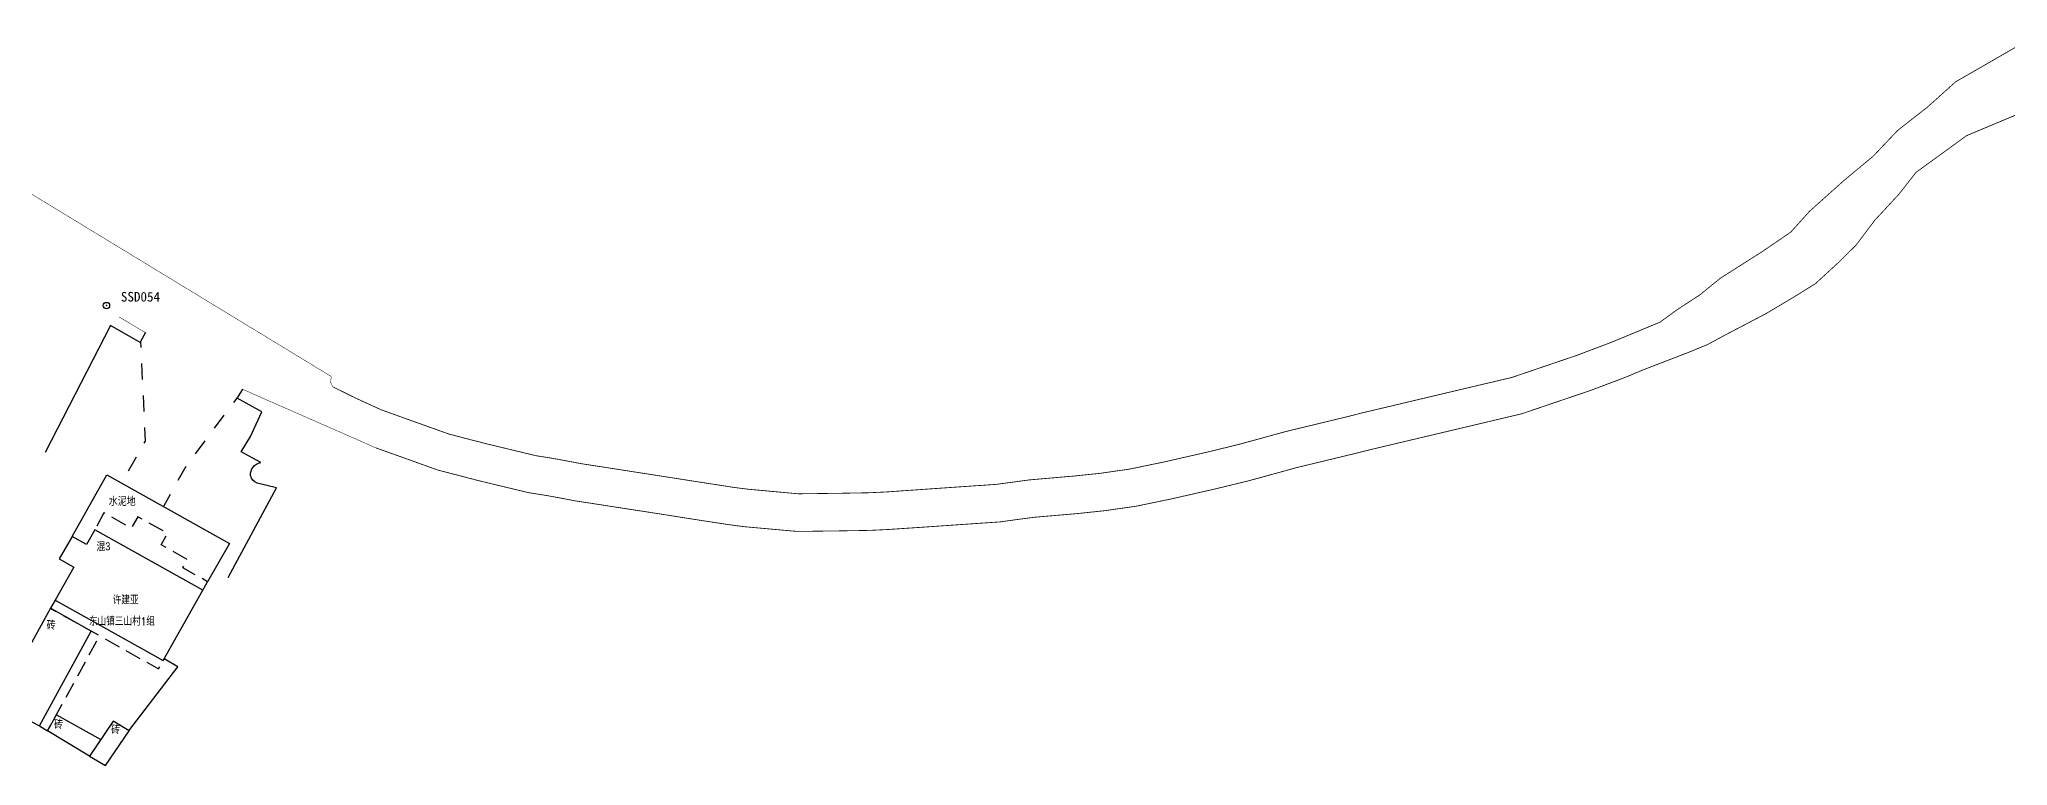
# Model space of a CAD drawing. Header units: millimetres. Extents: x 21943 to 23516, y 12107 to 14027.
# Drawn here: x 22746.5 to 22992.5, y 13879 to 13969.8 of the extents above; entities that cross this region are included whole.
import ezdxf
from ezdxf.enums import TextEntityAlignment as Align

# ---------------------------------------------------------------- set-up
doc = ezdxf.new("R2010")
doc.units = ezdxf.units.MM
doc.linetypes.add('X5', pattern=[3, 2, -1])
doc.linetypes.add('X6', pattern=[4, 2, -2])
for name, color, linetype in [('$TD_AUDIT_GENERATED_(2AF)', 4, 'Continuous'), ('$TD_AUDIT_GENERATED_(2B2)', 221, 'Continuous'), ('$TD_AUDIT_GENERATED_(2B3)', 4, 'X6'), ('$TD_AUDIT_GENERATED_(2B4)', 7, 'wq'), ('$TD_AUDIT_GENERATED_(2B5)', 2, 'Continuous'), ('$TD_AUDIT_GENERATED_(2B7)', 7, 'Continuous'), ('$TD_AUDIT_GENERATED_(2BB)', 4, 'Continuous'), ('$TD_AUDIT_GENERATED_(2C0)', 7, 'Continuous'), ('$TD_AUDIT_GENERATED_(2C2)', 7, 'Continuous'), ('KZD', 1, 'Continuous')]:
    doc.layers.add(name, color=color, linetype=linetype)
doc.styles.add('$TD_AUDIT_GENERATED_(2CC)', font='simhei.ttf')
doc.styles.add('HZ', font='rs.shx', dxfattribs={"width": 0.8, "bigfont": 'hztxt.shx'})
doc.styles.get("Standard").update_dxf_attribs({"font": 'arial.ttf'})
doc.linetypes.add('10422', pattern='A,1,[150,AAA.SHX,S=1,R=0,X=0,Y=1],2,[177,AAA.SHX,S=1,R=0,X=0,Y=0.8],1', length=4)
doc.linetypes.add('443', pattern='A,9.4,[169,AAA.SHX,S=1,R=0,X=0,Y=0.15],0.6', length=10)
doc.linetypes.add('wq', pattern='A,5.4,[169,AAA.SHX,S=1,R=0,X=0,Y=-1.15],0.6', length=6)

# ---------------------------------------------------------------- blocks, each defined once
blk = doc.blocks.new('gc117')
blk.add_circle((0, 0), 0.8)
blk.add_point((0, 0))

msp = doc.modelspace()

# ---------------------------------------------------------------- linework, layer by layer
at = {"layer": '$TD_AUDIT_GENERATED_(2AF)', "linetype": '10422', "elevation": 4.99, "flags": 128}
msp.add_lwpolyline([(22750.61, 13907.66), (22754.93, 13915.37), (22770.28, 13906.77), (22767.53, 13902.01)], dxfattribs=at)
at = {"layer": '$TD_AUDIT_GENERATED_(2B2)', "linetype": 'Continuous', "flags": 128}
for points in [[(22766.93, 13900.94), (22753.46, 13908.5), (22752.42, 13906.66), (22750.61, 13907.67), (22748.99, 13904.86), (22750.82, 13903.82), (22748.5, 13899.72), (22762, 13892.15)], [(22753.01, 13895.83), (22747.91, 13898.69), (22741.27, 13886.72), (22746.52, 13884.01)], [(22754.18, 13882.27), (22752.79, 13880.22), (22747.55, 13883.39), (22748.65, 13885.39)], [(22757.73, 13883.38), (22755.74, 13884.57), (22752.79, 13880.22), (22754.77, 13879.02)]]:
    msp.add_lwpolyline(points, close=True, dxfattribs=at)
at = {"layer": '$TD_AUDIT_GENERATED_(2B3)', "color": 4, "linetype": 'X5', "flags": 128}
for points, elevation in [([(22766.93, 13900.94), (22767.53, 13902.01), (22764.45, 13903.74), (22765.03, 13904.76), (22761.74, 13906.61), (22762.54, 13908.04), (22758.83, 13910.12), (22757.99, 13908.71), (22754.59, 13910.61), (22753.46, 13908.5)], 1.6), ([(22746.52, 13884.01), (22747.55, 13883.39), (22754.07, 13895.25)], 1.39)]:
    msp.add_lwpolyline(points, dxfattribs=dict(at, elevation=elevation))
msp.add_lwpolyline([(22748.5, 13899.72), (22747.91, 13898.69), (22761.42, 13891.11), (22762, 13892.15)], dxfattribs=at)
at = {"layer": '$TD_AUDIT_GENERATED_(2B4)', "linetype": 'wq', "flags": 128}
for points, elevation in [([(22759.13, 13931.9), (22755.39, 13934.01), (22747.25, 13918.15)], -1.17), ([(22757.71, 13883.36), (22763.8, 13891.36), (22762.12, 13892.37)], 1.32)]:
    msp.add_lwpolyline(points, dxfattribs=dict(at, elevation=elevation))
at = {"layer": '$TD_AUDIT_GENERATED_(2B4)', "linetype": 'wq', "elevation": -1.31, "flags": 128}
msp.add_lwpolyline([(22770.12, 13902.55), (22776.15, 13913.73), (22773.72, 13914.34, -0.269934), (22772.91, 13915.27, -0.393672), (22774.17, 13916.89), (22771.75, 13918.22), (22772.88, 13920.15), (22774.31, 13923.22), (22771.24, 13924.95)], format="xyb", dxfattribs=at)
at = {"layer": '$TD_AUDIT_GENERATED_(2BB)', "linetype": 'Continuous', "flags": 128}
for points, const_width, elevation in [([(22783.19, 13926.36), (22783.19, 13926.36), (22786.06, 13924.94), (22789.21, 13923.5), (22793.44, 13921.98), (22797.66, 13920.47), (22799.22, 13920.06), (22800.88, 13919.63), (22802.52, 13919.21), (22808.59, 13917.75), (22810.81, 13917.4), (22812.57, 13917.07), (22814.26, 13916.75), (22816.16, 13916.46), (22818.09, 13916.16), (22824.57, 13915.15), (22829.12, 13914.44), (22833.3, 13913.79), (22835.04, 13913.57), (22841.37, 13912.99), (22846.64, 13913.06), (22850.1, 13913.12), (22852.29, 13913.22), (22856.89, 13913.54), (22861.51, 13913.86), (22866.07, 13914.17), (22868.08, 13914.44), (22870.22, 13914.73), (22875.76, 13915.21), (22879.06, 13915.55), (22882.69, 13916.07), (22884.82, 13916.51), (22887, 13916.96), (22892.53, 13918.22), (22896.3, 13919.14), (22898.28, 13919.68), (22900.29, 13920.23), (22902.33, 13920.79), (22909.42, 13922.5), (22911.8, 13923.1), (22916.51, 13924.22), (22921.19, 13925.33), (22925.88, 13926.44), (22930.47, 13927.52), (22934.5, 13928.89), (22938.59, 13930.28), (22942.96, 13931.93), (22945.09, 13932.81), (22949.04, 13934.45), (22951.05, 13935.92), (22954.04, 13937.88), (22956.59, 13939.95), (22961.77, 13943.24), (22965.36, 13945.69), (22967.7, 13948.29), (22967.7, 13948.29), (22971.98, 13952.12), (22975.66, 13955.18), (22975.66, 13955.18), (22978.74, 13958.42), (22982.42, 13961.3), (22985.97, 13964.48), (22995.08, 13969.73)], 0.1, 3.77), ([(22783.19, 13926.36), (22782.91, 13926.92), (22782.99, 13927.65), (22730.38, 13959.68), (22724.54, 13962.82), (22720.04, 13964.63), (22716.57, 13965.26), (22713.93, 13966.48), (22709.06, 13960.94), (22700.29, 13950.24), (22694.33, 13942.53), (22695.07, 13941.95), (22691.4, 13936.97), (22670.33, 13913.28)], 0.06, -1.89), ([(22788.6, 13918.72), (22791.85, 13917.56), (22796.27, 13915.97), (22798.04, 13915.51), (22799.7, 13915.08), (22801.38, 13914.64), (22807.67, 13913.13), (22810.01, 13912.76), (22811.7, 13912.45), (22813.47, 13912.11), (22815.44, 13911.81), (22817.37, 13911.51), (22823.85, 13910.51), (22828.4, 13909.79), (22832.64, 13909.14), (22834.52, 13908.89), (22841.19, 13908.29), (22846.71, 13908.36), (22850.25, 13908.42), (22852.56, 13908.53), (22857.21, 13908.84), (22861.83, 13909.16), (22866.54, 13909.48), (22868.72, 13909.78), (22870.74, 13910.05), (22876.2, 13910.52), (22879.63, 13910.88), (22883.5, 13911.43), (22885.78, 13911.9), (22888, 13912.36), (22893.61, 13913.64), (22897.48, 13914.58), (22899.53, 13915.14), (22901.54, 13915.69), (22903.51, 13916.24), (22910.55, 13917.94), (22912.92, 13918.53), (22917.59, 13919.64), (22922.28, 13920.75), (22926.97, 13921.86), (22931.77, 13923), (22936.01, 13924.44), (22940.18, 13925.85), (22944.7, 13927.55), (22946.84, 13928.45), (22952.7, 13930.71), (22954.99, 13931.66), (22957.08, 13932.79), (22962.27, 13935.51), (22965.72, 13937.56), (22968.45, 13939.26), (22971.2, 13941.78), (22973.51, 13944.06), (22975.85, 13947.16), (22978.92, 13950.48), (22981.01, 13953.16), (22987.33, 13957.75), (22997.64, 13962.07)], 0.1, 3.77), ([(22756.47, 13935.1), (22756.47, 13935.1), (22759.77, 13933.13)], 0.06, -2.13), ([(22771.89, 13926.06), (22788.6, 13918.72)], 0.06, -2.03)]:
    msp.add_lwpolyline(points, dxfattribs=dict(at, const_width=const_width, elevation=elevation))
at = {"layer": '$TD_AUDIT_GENERATED_(2BB)', "linetype": 'X6', "flags": 128}
for points, elevation in [([(22759.77, 13933.13), (22759.17, 13932.03), (22759.72, 13919.57), (22756.78, 13914.33)], -1.46), ([(22771.89, 13926.06), (22771.31, 13925.1), (22764.95, 13916.65), (22762.01, 13911.4)], -2.03)]:
    msp.add_lwpolyline(points, dxfattribs=dict(at, elevation=elevation))

# ---------------------------------------------------------------- block references
at = {"layer": 'KZD', "linetype": 'Continuous', "xscale": 0.5, "yscale": 0.5}
msp.add_blockref('gc117', (22754.9, 13936.52), dxfattribs=at)

# ---------------------------------------------------------------- texts
at = {"layer": '$TD_AUDIT_GENERATED_(2B5)', "linetype": '443', "width": 0.8}
for s, p in [('\\M+5BBEC3', (22754.51, 13906.45)), ('\\M+5D7A9', (22747.99, 13896.64)), ('\\M+5D7A9', (22748.9, 13884.23)), ('\\M+5D7A9', (22756.04, 13883.59))]:
    msp.add_text(s, height=1, dxfattribs=at).set_placement(p, align=Align.MIDDLE)
at = {"layer": '$TD_AUDIT_GENERATED_(2B7)', "linetype": 'Continuous', "style": 'HZ', "width": 0.8}
msp.add_text('\\M+5D0ED\\M+5BDA8\\M+5D1C7', height=1, dxfattribs=at).set_placement((22757.3, 13899.81), align=Align.MIDDLE)
at = {"layer": '$TD_AUDIT_GENERATED_(2C0)', "linetype": '443', "width": 0.8}
msp.add_text('\\M+5CBAE\\M+5C4E0\\M+5B5D8', height=1, dxfattribs=at).set_placement((22756.87, 13912.12), align=Align.MIDDLE)
at = {"layer": '$TD_AUDIT_GENERATED_(2C2)', "linetype": 'Continuous', "style": 'HZ', "width": 0.8}
msp.add_text('\\M+5B6AB\\M+5C9BD\\M+5D5F2\\M+5C8FD\\M+5C9BD\\M+5B4E51\\M+5D7E9', height=1, dxfattribs=at).set_placement((22756.83, 13897.02), align=Align.MIDDLE_CENTER)
at = {"layer": 'KZD', "linetype": 'Continuous', "style": '$TD_AUDIT_GENERATED_(2CC)'}
msp.add_text('SSD054', height=1.2, dxfattribs=at).set_placement((22759.15, 13937.62), align=Align.MIDDLE)

doc.saveas('drawing.dxf')
